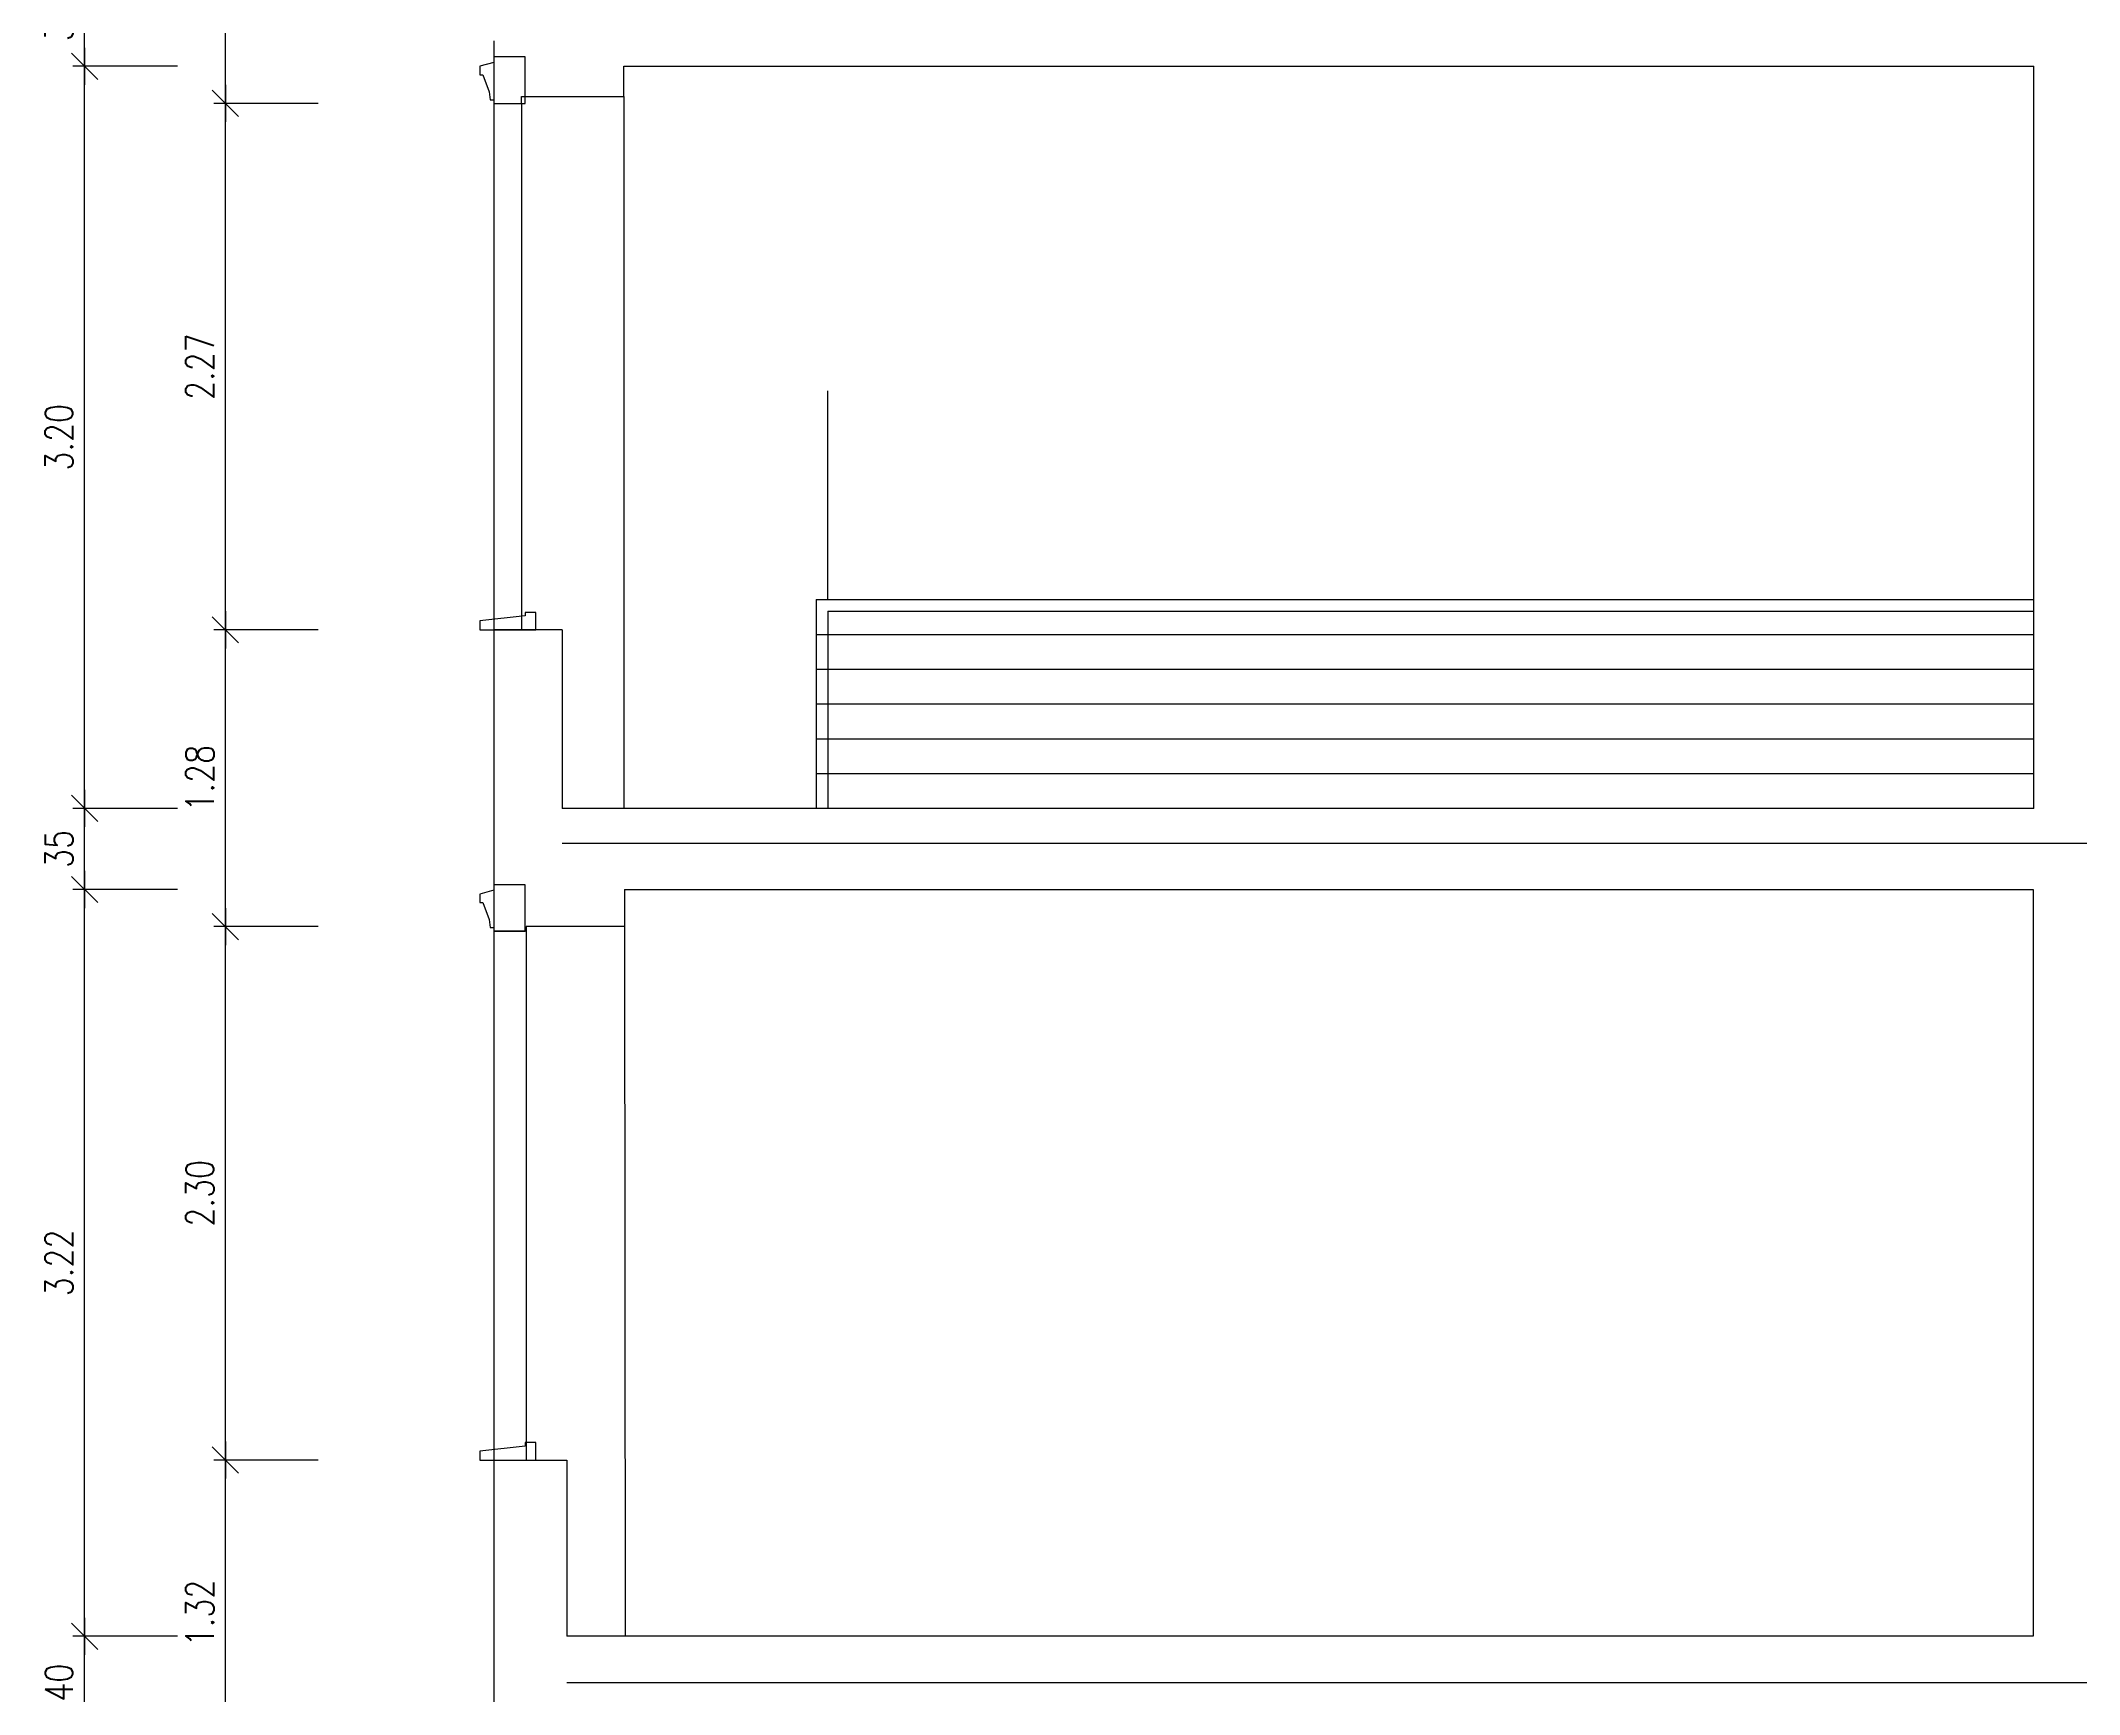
# Model space of a CAD drawing. Header units: metres. Extents: x -3551 to -3365, y -115 to 134.
# Drawn here: x -3478.09 to -3469.3, y 114.96 to 122.09 of the extents above; entities that cross this region are included whole.
import ezdxf

# ---------------------------------------------------------------- set-up
doc = ezdxf.new("R2010")
doc.units = ezdxf.units.M
doc.header["$LTSCALE"] = 0.01
doc.layers.get('0').update_dxf_attribs({"linetype": 'CONTINUOUS'})
for name, color, linetype in [('A_ansicht', 9, 'CONTINUOUS'), ('A_treppe', 3, 'CONTINUOUS'), ('A_verdeckt', 8, 'CONTINUOUS'), ('A_wände', 6, 'CONTINUOUS'), ('CKMA0002', 7, 'CONTINUOUS')]:
    doc.layers.add(name, color=color, linetype=linetype)
doc.styles.add('SIMPLEXD', font='SIMPLEXD.shx', dxfattribs={"width": 0.8, "height": 0.12})
doc.dimstyles.new('DIN', dxfattribs={"dimtxt": 0.03, "dimasz": 0.08, "dimexe": 0.05, "dimexo": 0.244839, "dimgap": 0.05, "dimtad": 1, "dimdec": 4, "dimrnd": 0.0025, "dimzin": 0, "dimdsep": 46, "dimtxsty": 'SIMPLEXD', "dimblk": 'DIMCROSS', "dimblk1": 'DIMCROSS', "dimblk2": 'DIMCROSS', "dimsah": 1, "dimcen": 2.5, "dimdle": 0.04, "dimclrd": 252, "dimclre": 252, "dimclrt": 252, "dimadec": 0, "dimazin": 0, "dimtfac": 1, "dimtdec": 4, "dimtix": 1, "dimtmove": 2, "dimatfit": 3, "dimldrblk": 'DIMCROSS', "dimfxl": 1, "dimtvp": 1, "dimtolj": 1, "dimtzin": 0, "dimarcsym": 0})

# ---------------------------------------------------------------- blocks, each defined once
blk = doc.blocks.new('DIMCROSS')
at = {"color": 0, "linetype": 'ByBlock'}
blk.add_line((-1, 0), (1, 0), dxfattribs=at)
at = {"linetype": 'ByBlock'}
blk.add_line((-0.707107, -0.707107), (0.707107, 0.707107), dxfattribs=at)
blk = doc.blocks.new('*D178')
at = {"layer": 'CKMA0002', "color": 1, "lineweight": -2, "transparency": 16777216}
for p, q in [((-3477.4989, 115.2104), (-3477.9489, 115.2104)), ((-3477.8989, 114.8904), (-3477.8989, 115.1304))]:
    blk.add_line(p, q, dxfattribs=at)
at = {"layer": 'CKMA0002', "color": 1, "lineweight": -2, "transparency": 16777216, "xscale": 0.08, "yscale": 0.08, "zscale": 0.08}
for p, rotation in [((-3477.8989, 115.2104), 90), ((-3477.8989, 114.8104), 270)]:
    blk.add_blockref('DIMCROSS', p, dxfattribs=dict(at, rotation=rotation))
at = {"layer": 'CKMA0002', "color": 3, "transparency": 16777216, "insert": (-3478.0089, 115.0104), "char_height": 0.12, "attachment_point": 5, "rotation": 90, "style": 'SIMPLEXD'}
blk.add_mtext('\\A1;40{\\A1\\H0.7x\\S;}', dxfattribs=at)
blk = doc.blocks.new('*D179')
at = {"layer": 'CKMA0002', "color": 1, "lineweight": -2, "transparency": 16777216}
for p, q in [((-3477.4989, 118.4304), (-3477.9489, 118.4304)), ((-3477.8989, 115.2904), (-3477.8989, 118.3504))]:
    blk.add_line(p, q, dxfattribs=at)
at = {"layer": 'CKMA0002', "color": 1, "lineweight": -2, "transparency": 16777216, "xscale": 0.08, "yscale": 0.08, "zscale": 0.08}
for p, rotation in [((-3477.8989, 118.4304), 90), ((-3477.8989, 115.2104), 270)]:
    blk.add_blockref('DIMCROSS', p, dxfattribs=dict(at, rotation=rotation))
at = {"layer": 'CKMA0002', "color": 3, "transparency": 16777216, "insert": (-3478.0089, 116.8204), "char_height": 0.12, "attachment_point": 5, "rotation": 90, "style": 'SIMPLEXD'}
blk.add_mtext('\\A1;3.22{\\A1\\H0.7x\\S;}', dxfattribs=at)
blk = doc.blocks.new('*D180')
at = {"layer": 'CKMA0002', "color": 1, "lineweight": -2, "transparency": 16777216}
for p, q in [((-3477.4989, 118.7804), (-3477.9489, 118.7804)), ((-3477.8989, 118.5104), (-3477.8989, 118.7004))]:
    blk.add_line(p, q, dxfattribs=at)
at = {"layer": 'CKMA0002', "color": 1, "lineweight": -2, "transparency": 16777216, "xscale": 0.08, "yscale": 0.08, "zscale": 0.08}
for p, rotation in [((-3477.8989, 118.7804), 90), ((-3477.8989, 118.4304), 270)]:
    blk.add_blockref('DIMCROSS', p, dxfattribs=dict(at, rotation=rotation))
at = {"layer": 'CKMA0002', "color": 3, "transparency": 16777216, "insert": (-3478.0089, 118.6054), "char_height": 0.12, "attachment_point": 5, "rotation": 90, "style": 'SIMPLEXD'}
blk.add_mtext('\\A1;35{\\A1\\H0.7x\\S;}', dxfattribs=at)
blk = doc.blocks.new('*D181')
at = {"layer": 'CKMA0002', "color": 1, "lineweight": -2, "transparency": 16777216}
for p, q in [((-3477.4989, 121.9803), (-3477.9489, 121.9803)), ((-3477.8989, 118.8604), (-3477.8989, 121.9003))]:
    blk.add_line(p, q, dxfattribs=at)
at = {"layer": 'CKMA0002', "color": 1, "lineweight": -2, "transparency": 16777216, "xscale": 0.08, "yscale": 0.08, "zscale": 0.08}
for p, rotation in [((-3477.8989, 121.9803), 90), ((-3477.8989, 118.7804), 270)]:
    blk.add_blockref('DIMCROSS', p, dxfattribs=dict(at, rotation=rotation))
at = {"layer": 'CKMA0002', "color": 3, "transparency": 16777216, "insert": (-3478.0089, 120.3803), "char_height": 0.12, "attachment_point": 5, "rotation": 90, "style": 'SIMPLEXD'}
blk.add_mtext('\\A1;3.20{\\A1\\H0.7x\\S;}', dxfattribs=at)
blk = doc.blocks.new('*D182')
at = {"layer": 'CKMA0002', "color": 1, "lineweight": -2, "transparency": 16777216}
for p, q in [((-3477.4989, 122.3604), (-3477.9489, 122.3604)), ((-3477.8989, 122.0603), (-3477.8989, 122.2804))]:
    blk.add_line(p, q, dxfattribs=at)
at = {"layer": 'CKMA0002', "color": 1, "lineweight": -2, "transparency": 16777216, "xscale": 0.08, "yscale": 0.08, "zscale": 0.08}
for p, rotation in [((-3477.8989, 122.3604), 90), ((-3477.8989, 121.9803), 270)]:
    blk.add_blockref('DIMCROSS', p, dxfattribs=dict(at, rotation=rotation))
at = {"layer": 'CKMA0002', "color": 3, "transparency": 16777216, "insert": (-3478.0089, 122.1703), "char_height": 0.12, "attachment_point": 5, "rotation": 90, "style": 'SIMPLEXD'}
blk.add_mtext('\\A1;38{\\A1\\H0.7x\\S;}', dxfattribs=at)
blk = doc.blocks.new('*D193')
at = {"layer": 'CKMA0002', "color": 1, "lineweight": -2, "transparency": 16777216}
for p, q in [((-3476.8919, 115.9703), (-3477.3419, 115.9703)), ((-3477.2919, 114.7303), (-3477.2919, 115.8903))]:
    blk.add_line(p, q, dxfattribs=at)
at = {"layer": 'CKMA0002', "color": 1, "lineweight": -2, "transparency": 16777216, "xscale": 0.08, "yscale": 0.08, "zscale": 0.08}
for p, rotation in [((-3477.2919, 115.9703), 90), ((-3477.2919, 114.6503), 270)]:
    blk.add_blockref('DIMCROSS', p, dxfattribs=dict(at, rotation=rotation))
at = {"layer": 'CKMA0002', "color": 3, "transparency": 16777216, "insert": (-3477.4019, 115.3103), "char_height": 0.12, "attachment_point": 5, "rotation": 90, "style": 'SIMPLEXD'}
blk.add_mtext('\\A1;1.32{\\A1\\H0.7x\\S;}', dxfattribs=at)
blk = doc.blocks.new('*D194')
at = {"layer": 'CKMA0002', "color": 1, "lineweight": -2, "transparency": 16777216}
for p, q in [((-3476.8919, 118.2703), (-3477.3419, 118.2703)), ((-3477.2919, 116.0503), (-3477.2919, 118.1903))]:
    blk.add_line(p, q, dxfattribs=at)
at = {"layer": 'CKMA0002', "color": 1, "lineweight": -2, "transparency": 16777216, "xscale": 0.08, "yscale": 0.08, "zscale": 0.08}
for p, rotation in [((-3477.2919, 118.2703), 90), ((-3477.2919, 115.9703), 270)]:
    blk.add_blockref('DIMCROSS', p, dxfattribs=dict(at, rotation=rotation))
at = {"layer": 'CKMA0002', "color": 3, "transparency": 16777216, "insert": (-3477.4019, 117.1203), "char_height": 0.12, "attachment_point": 5, "rotation": 90, "style": 'SIMPLEXD'}
blk.add_mtext('\\A1;2.30{\\A1\\H0.7x\\S;}', dxfattribs=at)
blk = doc.blocks.new('*D195')
at = {"layer": 'CKMA0002', "color": 1, "lineweight": -2, "transparency": 16777216}
for p, q in [((-3476.8919, 119.5503), (-3477.3419, 119.5503)), ((-3477.2919, 118.3503), (-3477.2919, 119.4703))]:
    blk.add_line(p, q, dxfattribs=at)
at = {"layer": 'CKMA0002', "color": 1, "lineweight": -2, "transparency": 16777216, "xscale": 0.08, "yscale": 0.08, "zscale": 0.08}
for p, rotation in [((-3477.2919, 119.5503), 90), ((-3477.2919, 118.2703), 270)]:
    blk.add_blockref('DIMCROSS', p, dxfattribs=dict(at, rotation=rotation))
at = {"layer": 'CKMA0002', "color": 3, "transparency": 16777216, "insert": (-3477.4019, 118.9103), "char_height": 0.12, "attachment_point": 5, "rotation": 90, "style": 'SIMPLEXD'}
blk.add_mtext('\\A1;1.28{\\A1\\H0.7x\\S;}', dxfattribs=at)
blk = doc.blocks.new('*D196')
at = {"layer": 'CKMA0002', "color": 1, "lineweight": -2, "transparency": 16777216}
for p, q in [((-3476.8919, 121.8203), (-3477.3419, 121.8203)), ((-3477.2919, 119.6303), (-3477.2919, 121.7403))]:
    blk.add_line(p, q, dxfattribs=at)
at = {"layer": 'CKMA0002', "color": 1, "lineweight": -2, "transparency": 16777216, "xscale": 0.08, "yscale": 0.08, "zscale": 0.08}
for p, rotation in [((-3477.2919, 121.8203), 90), ((-3477.2919, 119.5503), 270)]:
    blk.add_blockref('DIMCROSS', p, dxfattribs=dict(at, rotation=rotation))
at = {"layer": 'CKMA0002', "color": 3, "transparency": 16777216, "insert": (-3477.4019, 120.6853), "char_height": 0.12, "attachment_point": 5, "rotation": 90, "style": 'SIMPLEXD'}
blk.add_mtext('\\A1;2.27{\\A1\\H0.7x\\S;}', dxfattribs=at)
blk = doc.blocks.new('*D197')
at = {"layer": 'CKMA0002', "color": 1, "lineweight": -2, "transparency": 16777216}
for p, q in [((-3476.8919, 123.0903), (-3477.3419, 123.0903)), ((-3477.2919, 121.9003), (-3477.2919, 123.0103))]:
    blk.add_line(p, q, dxfattribs=at)
at = {"layer": 'CKMA0002', "color": 1, "lineweight": -2, "transparency": 16777216, "xscale": 0.08, "yscale": 0.08, "zscale": 0.08}
for p, rotation in [((-3477.2919, 123.0903), 90), ((-3477.2919, 121.8203), 270)]:
    blk.add_blockref('DIMCROSS', p, dxfattribs=dict(at, rotation=rotation))
at = {"layer": 'CKMA0002', "color": 3, "transparency": 16777216, "insert": (-3477.4019, 122.4553), "char_height": 0.12, "attachment_point": 5, "rotation": 90, "style": 'SIMPLEXD'}
blk.add_mtext('\\A1;1.27{\\A1\\H0.7x\\S;}', dxfattribs=at)

msp = doc.modelspace()

# ---------------------------------------------------------------- linework, layer by layer
at = {"layer": 'A_ansicht', "color": 9, "linetype": 'Continuous'}
for p, q in [((-3476.13475, 121.82025), (-3476.13475, 119.55025)), ((-3476.01476, 121.82025), (-3476.01476, 119.55025)), ((-3475.57475, 121.85025), (-3475.57475, 118.78025)), ((-3476.13475, 118.25025), (-3476.13475, 115.97025)), ((-3475.99474, 118.25025), (-3475.99474, 115.97025)), ((-3475.57091, 118.27025), (-3475.5678, 115.21025))]:
    msp.add_line(p, q, dxfattribs=at)
at = {"layer": 'A_treppe'}
for p, q in [((-3474.69476, 119.68036), (-3474.69476, 120.58036)), ((-3474.74476, 119.68036), (-3474.74476, 118.78036)), ((-3474.74476, 119.68036), (-3469.4959, 119.68036)), ((-3474.69476, 119.63036), (-3469.4959, 119.63036)), ((-3474.69476, 119.63036), (-3474.69476, 118.78036))]:
    msp.add_line(p, q, dxfattribs=at)
at = {"layer": 'A_verdeckt'}
for p, q in [((-3474.74476, 119.53036), (-3469.4959, 119.53036)), ((-3474.74476, 119.38036), (-3469.4959, 119.38036)), ((-3474.74476, 119.23036), (-3469.4959, 119.23036)), ((-3474.74476, 119.08036), (-3469.4959, 119.08036)), ((-3474.74476, 118.93036), (-3469.4959, 118.93036))]:
    msp.add_line(p, q, dxfattribs=at)
at = {"layer": 'A_wände', "linetype": 'Continuous'}
for p, q in [((-3476.13475, 122.09025), (-3476.13475, 121.82025)), ((-3476.13475, 119.55025), (-3476.13475, 118.25025)), ((-3475.83977, 119.55025), (-3476.13475, 119.55025)), ((-3475.83977, 119.55025), (-3475.83977, 118.78036)), ((-3469.4959, 118.78036), (-3475.83977, 118.78036)), ((-3475.57091, 118.43036), (-3469.49927, 118.43036)), ((-3475.57091, 118.43036), (-3475.57091, 118.27025)), ((-3475.99474, 118.25025), (-3476.13475, 118.25025)), ((-3475.57091, 118.27025), (-3475.99474, 118.27025)), ((-3475.99474, 118.27025), (-3475.99474, 118.25025)), ((-3476.13475, 115.97025), (-3476.13475, 114.63025)), ((-3476.13475, 115.97025), (-3475.81976, 115.97025)), ((-3475.81976, 115.97025), (-3475.81976, 115.21036)), ((-3469.49925, 115.21036), (-3475.81976, 115.21036))]:
    msp.add_line(p, q, dxfattribs=at)
at = {"layer": 'A_wände'}
for p, q in [((-3469.4959, 118.78036), (-3469.4959, 121.98036)), ((-3469.49927, 118.43036), (-3469.49925, 115.21036))]:
    msp.add_line(p, q, dxfattribs=at)
at = {"layer": 'A_wände', "color": 1}
for p, q in [((-3475.83977, 118.63036), (-3469.07878, 118.63036)), ((-3475.81976, 115.01036), (-3469.06885, 115.01036))]:
    msp.add_line(p, q, dxfattribs=at)
at = {"layer": 'A_wände', "color": 2}
for points in [[(-3476.19541, 121.98075), (-3476.19541, 121.94392), (-3476.18202, 121.94392), (-3476.15455, 121.87045), (-3476.14985, 121.83622), (-3476.13475, 121.83622), (-3476.13475, 121.82025), (-3475.99901, 121.82025), (-3475.99901, 122.02025), (-3476.13475, 122.02025), (-3476.13475, 121.99712), (-3476.19541, 121.98075)], [(-3476.19495, 119.55025), (-3475.9535, 119.55025), (-3475.9535, 119.62525), (-3475.99901, 119.62525), (-3475.99901, 119.61025), (-3476.19495, 119.58878), (-3476.19495, 119.55025)], [(-3476.19537, 118.41075), (-3476.19537, 118.37392), (-3476.18198, 118.37392), (-3476.15451, 118.30045), (-3476.14981, 118.26622), (-3476.13471, 118.26622), (-3476.13471, 118.25025), (-3475.99897, 118.25025), (-3475.99897, 118.45025), (-3476.13471, 118.45025), (-3476.13471, 118.42712), (-3476.19537, 118.41075)], [(-3476.19495, 115.97025), (-3475.9535, 115.97025), (-3475.9535, 116.04525), (-3475.99901, 116.04525), (-3475.99901, 116.03025), (-3476.19495, 116.00878), (-3476.19495, 115.97025)]]:
    msp.add_lwpolyline(points, dxfattribs=at)
at = {"layer": 'A_wände', "linetype": 'Continuous'}
msp.add_lwpolyline([(-3476.13475, 121.82025), (-3476.01476, 121.82025), (-3476.01476, 121.85025), (-3475.57475, 121.85025), (-3475.57475, 121.98025), (-3469.4959, 121.98036)], dxfattribs=at)

# ---------------------------------------------------------------- dimensions: what is measured, and where the dimension line sits
at = {"layer": 'CKMA0002'}
for base, p1, p2, text, override, picture, middle in [((-3477.29192, 123.09025), (-3475.83977, 121.82025), (-3475.70475, 123.09025), '1.27{\\A1\\H0.7x\\S;}', {"dimexo": 1.187174, "dimse1": 1, "dimclrd": 1, "dimclre": 1, "dimclrt": 3}, '*D197', (-3477.40192, 122.45525)), ((-3477.89893, 122.36036), (-3475.01888, 121.98026), (-3475.01888, 122.36036), '38{\\A1\\H0.7x\\S;}', {"dimexo": 2.480052, "dimse1": 1, "dimclrd": 1, "dimclre": 1, "dimclrt": 3}, '*D182', (-3478.00893, 122.17031)), ((-3477.89893, 121.98026), (-3475.01882, 118.78036), (-3475.01888, 121.98026), '3.20{\\A1\\H0.7x\\S;}', {"dimexo": 2.480052, "dimse1": 1, "dimclrd": 1, "dimclre": 1, "dimclrt": 3}, '*D181', (-3478.00893, 120.38031)), ((-3477.29192, 121.82025), (-3475.83977, 119.55025), (-3475.83977, 121.82025), '2.27{\\A1\\H0.7x\\S;}', {"dimexo": 1.052154, "dimse1": 1, "dimclrd": 1, "dimclre": 1, "dimclrt": 3}, '*D196', (-3477.40192, 120.68525)), ((-3477.29192, 119.55025), (-3475.77745, 118.27025), (-3475.83977, 119.55025), '1.28{\\A1\\H0.7x\\S;}', {"dimexo": 1.052154, "dimse1": 1, "dimclrd": 1, "dimclre": 1, "dimclrt": 3}, '*D195', (-3477.40192, 118.91025)), ((-3477.89893, 118.78036), (-3475.01882, 118.43036), (-3475.01882, 118.78036), '35{\\A1\\H0.7x\\S;}', {"dimexo": 2.480108, "dimse1": 1, "dimclrd": 1, "dimclre": 1, "dimclrt": 3}, '*D180', (-3478.00893, 118.60536)), ((-3477.89893, 118.43036), (-3475.01882, 115.21036), (-3475.01882, 118.43036), '3.22{\\A1\\H0.7x\\S;}', {"dimexo": 2.480108, "dimse1": 1, "dimclrd": 1, "dimclre": 1, "dimclrt": 3}, '*D179', (-3478.00893, 116.82036)), ((-3477.29192, 118.27025), (-3475.77745, 115.97025), (-3475.77745, 118.27025), '2.30{\\A1\\H0.7x\\S;}', {"dimexo": 1.114469, "dimse1": 1, "dimclrd": 1, "dimclre": 1, "dimclrt": 3}, '*D194', (-3477.40192, 117.12025)), ((-3477.29192, 115.97025), (-3475.77745, 114.65025), (-3475.77745, 115.97025), '1.32{\\A1\\H0.7x\\S;}', {"dimexo": 1.114469, "dimse1": 1, "dimclrd": 1, "dimclre": 1, "dimclrt": 3}, '*D193', (-3477.40192, 115.31025)), ((-3477.89893, 115.21036), (-3475.01882, 114.81036), (-3475.01882, 115.21036), '40{\\A1\\H0.7x\\S;}', {"dimexo": 2.480108, "dimse1": 1, "dimclrd": 1, "dimclre": 1, "dimclrt": 3}, '*D178', (-3478.00893, 115.01036))]:
    dim = msp.add_linear_dim(base=base, p1=p1, p2=p2, angle=90, text=text, dimstyle='DIN', override=override, dxfattribs=at)
    dim.commit()
    dim.dimension.update_dxf_attribs({"geometry": picture, "text_midpoint": middle})

doc.saveas('drawing.dxf')
